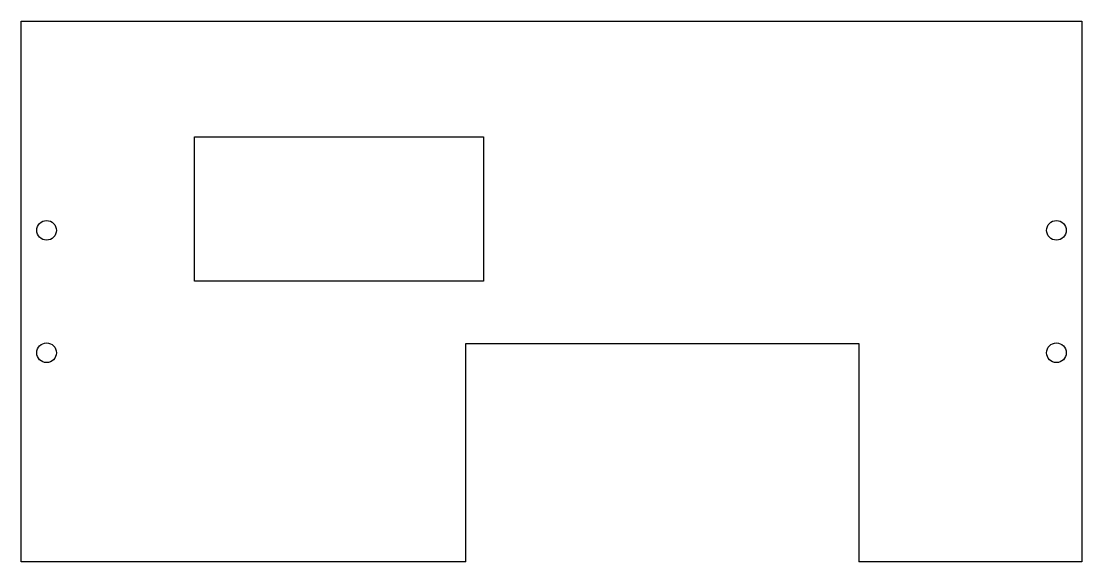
# Model space of a CAD drawing. Header units: inches. Extents: x -4.59 to 4.59, y -2.34 to 2.34.
import ezdxf

# ---------------------------------------------------------------- set-up
doc = ezdxf.new("R2010")
doc.units = ezdxf.units.IN
doc.header["$MEASUREMENT"] = 0

msp = doc.modelspace()

# ---------------------------------------------------------------- linework, layer by layer
at = {"color": 7, "linetype": 'Continuous', "lineweight": 25}
for p, q in [((-4.59, 2.340165), (4.59, 2.340165)), ((-4.59, -2.340165), (-4.59, 2.340165)), ((4.59, 2.340165), (4.59, -2.340165)), ((-3.09, 0.090165), (-3.09, 1.340165)), ((-3.09, 1.340165), (-0.59, 1.340165)), ((-0.59, 1.340165), (-0.59, 0.090165)), ((-0.59, 0.090165), (-3.09, 0.090165)), ((-0.74017, -2.340165), (-0.74017, -0.450165)), ((-0.74017, -0.450165), (2.65983, -0.450165)), ((2.65983, -0.450165), (2.65983, -2.340165)), ((-0.74017, -2.340165), (-4.59, -2.340165)), ((4.59, -2.340165), (2.65983, -2.340165))]:
    msp.add_line(p, q, dxfattribs=at)
for centre in [(-4.3705, 0.529571), (4.3705, 0.529571), (-4.3705, -0.530495), (4.3705, -0.530495)]:
    msp.add_circle(centre, 0.08475, dxfattribs=at)

doc.saveas('drawing.dxf')
